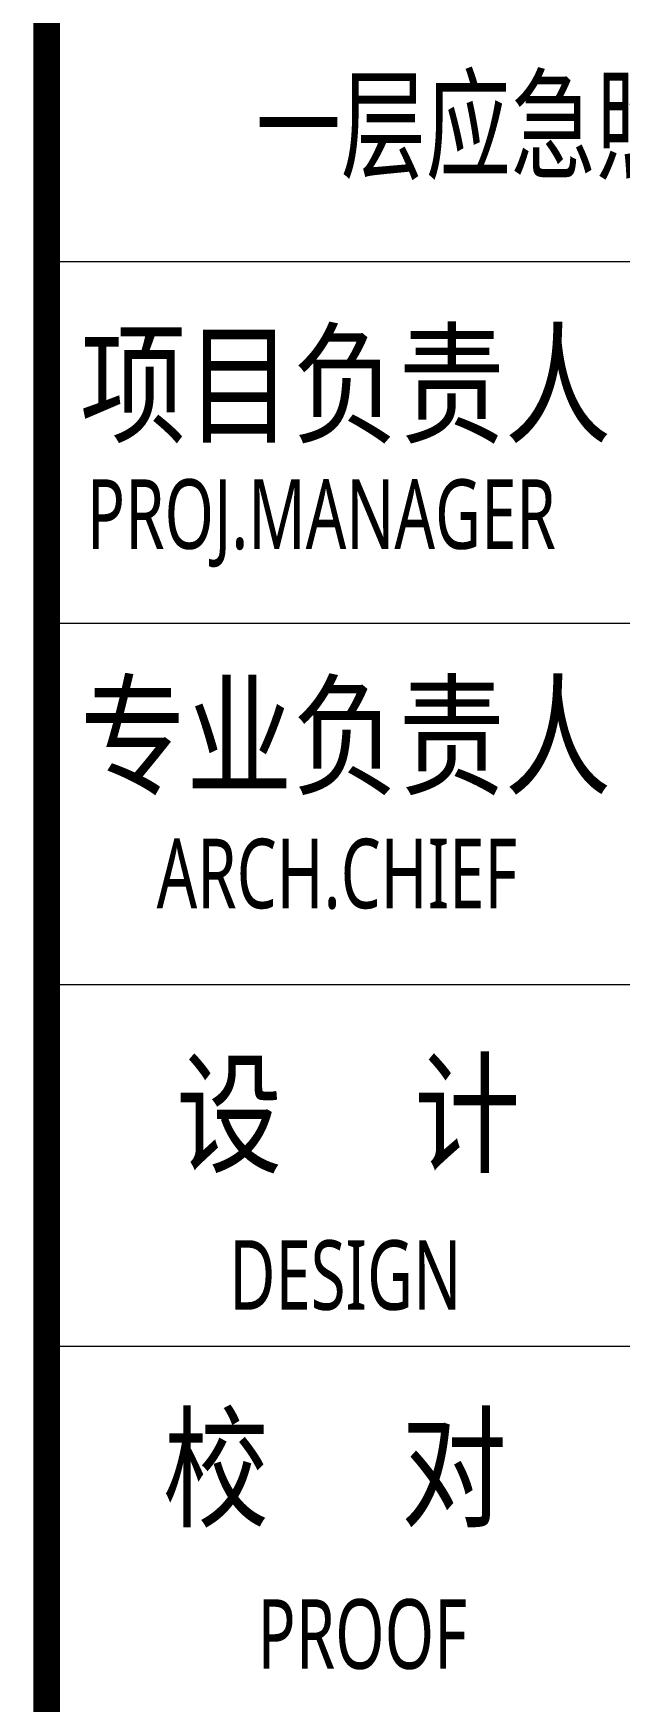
# Model space of a CAD drawing. Header units: inches. Extents: x -3272461 to -2504170, y 403793 to 1071042.
# Drawn here: x -2657881 to -2654718, y 651039 to 660037 of the extents above; entities that cross this region are included whole.
import ezdxf
from ezdxf.enums import TextEntityAlignment as Align

# ---------------------------------------------------------------- set-up
doc = ezdxf.new("R2010")
doc.units = ezdxf.units.IN
doc.header["$LTSCALE"] = 1000
doc.header["$MEASUREMENT"] = 0
doc.layers.get('0').update_dxf_attribs({"lineweight": 18})
for name, color, linetype, lineweight in [('0-TK', 4, 'Continuous', 18), ('PUB_TITLE', 153, 'Continuous', 18), ('图签文字', 4, 'Continuous', 18)]:
    doc.layers.add(name, color=color, linetype=linetype, lineweight=lineweight)
doc.styles.add('-黑体', font='', dxfattribs={"width": 0.7})
doc.styles.add('建筑图签-黑', font='', dxfattribs={"width": 0.7})
doc.styles.get('-黑体').set_extended_font_data('微软雅黑')
doc.styles.get('建筑图签-黑').set_extended_font_data('黑体')

msp = doc.modelspace()

# ---------------------------------------------------------------- linework, layer by layer
at = {"layer": '0-TK'}
msp.add_lwpolyline([(-2657808.5, 639630.6, 144, 144, 0), (-2657808.5, 699630.6, 144, 144, 0)], format="xyseb", dxfattribs=at)
at = {"layer": 'PUB_TITLE'}
for p, q in [((-2657808.5, 658806.8), (-2651494.3, 658806.8)), ((-2657808.5, 658806.8), (-2651494.3, 658806.8)), ((-2657808.5, 658806.8), (-2651494.3, 658806.8)), ((-2657808.5, 656856.8), (-2651494.3, 656856.8)), ((-2657808.5, 654906.8), (-2651494.3, 654906.8)), ((-2657808.5, 652956.8), (-2651494.3, 652956.8))]:
    msp.add_line(p, q, dxfattribs=at)

# ---------------------------------------------------------------- texts
at = {"style": '-黑体'}
for s, height, width, p in [('项目负责人', 525, 0.8, (-2657628.5, 658144.8)), ('PROJ.MANAGER', 375, 0.7, (-2657592.5, 657444.5)), ('专业负责人', 525, 0.8, (-2657628.5, 656248.1)), ('ARCH.CHIEF', 375, 0.7, (-2657215.2, 655505.9)), ('DESIGN', 375, 0.7, (-2656823.8, 653340.2)), ('PROOF', 375, 0.7, (-2656672, 651403.7))]:
    msp.add_text(s, height=height, dxfattribs=dict(at, width=width)).set_placement(p, align=Align.MIDDLE_LEFT)
at = {"char_height": 525, "attachment_point": 4, "style": '-黑体'}
for s, insert, width in [('{\\W0.8;设     计}', (-2657110.4, 654180.1), 2865.051), ('{\\W0.8;校     对}', (-2657182.4, 652269.5), 2876.32)]:
    msp.add_mtext(s, dxfattribs=dict(at, insert=insert, width=width))
at = {"layer": '图签文字', "color": 4, "style": '建筑图签-黑', "width": 0.7}
msp.add_text('一层应急照明平面图', height=480, dxfattribs=at).set_placement((-2654617.7, 659303.7), align=Align.CENTER)

doc.saveas('drawing.dxf')
